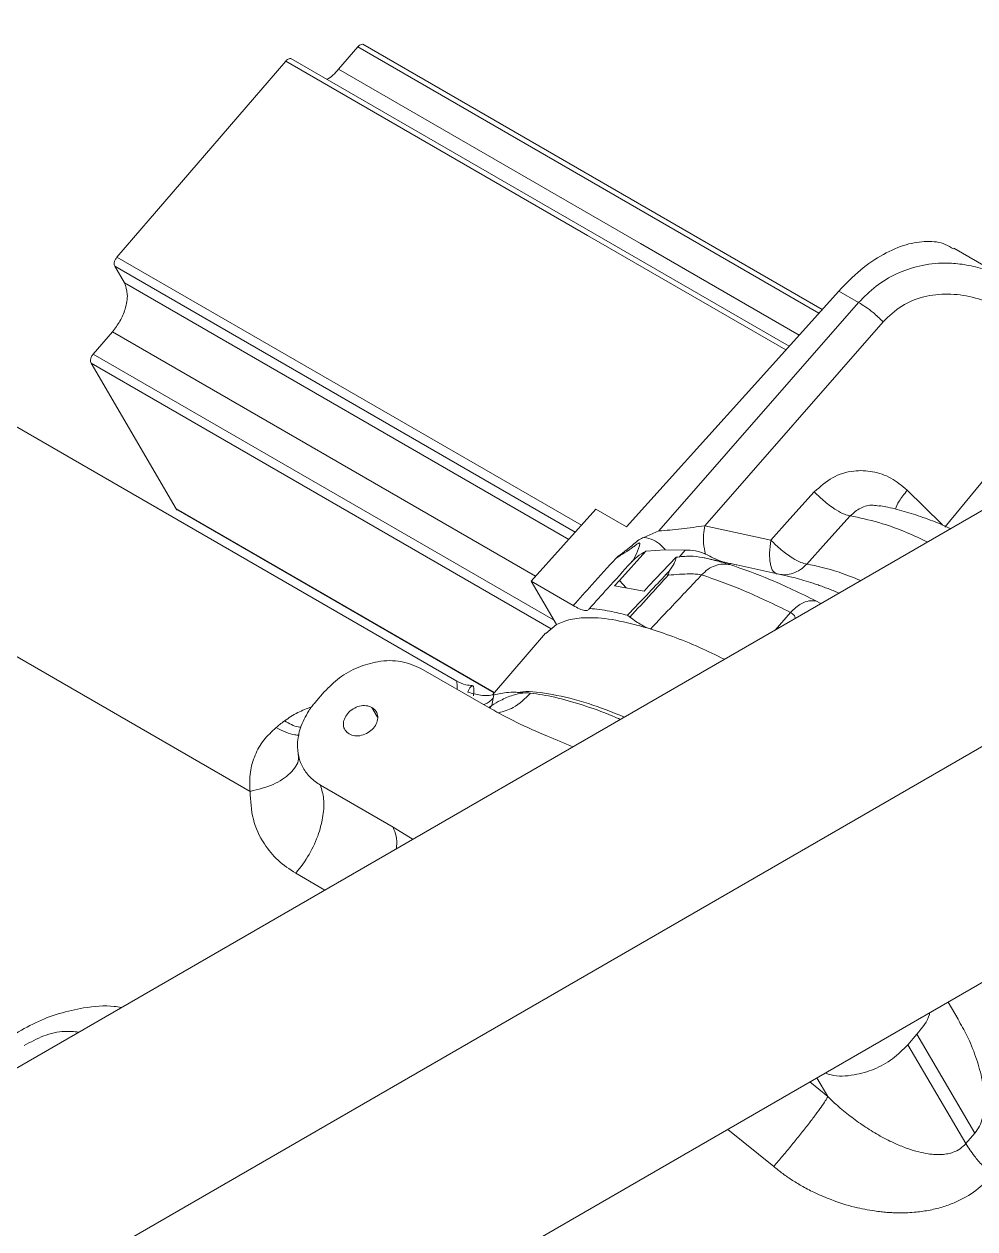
# Model space of a CAD drawing. Header units: millimetres. Extents: x 169 to 14583, y -399 to 10804.
# Drawn here: x 12819.5 to 12951.1, y 7828.9 to 7995.6 of the extents above; entities that cross this region are included whole.
import ezdxf

# ---------------------------------------------------------------- set-up
doc = ezdxf.new("R2010")
doc.units = ezdxf.units.MM
doc.header["$LTSCALE"] = 35

msp = doc.modelspace()

# ---------------------------------------------------------------- linework, layer by layer
at = {"color": 7, "linetype": 'Continuous', "lineweight": 18}
for p, q in [((13737.38, 8381.604), (12380.16, 7598.098)), ((13767.322, 8366.232), (12380.16, 7565.441)), ((13767.322, 8333.571), (12408.445, 7549.108)), ((12865.702, 7992.409), (12863.051, 7989.332)), ((12929.511, 7955.572), (12865.702, 7992.409)), ((12929.965, 7956.077), (12866.399, 7992.772)), ((12855.726, 7990.435), (12832.376, 7963.328)), ((12925.385, 7950.988), (12856.424, 7990.798)), ((12956.237, 7959.905), (12948.193, 7964.549)), ((12832.376, 7963.328), (12896.65, 7926.223)), ((12832.064, 7962.05), (12833.403, 7959.763)), ((12832.064, 7962.05), (12895.787, 7925.264)), ((12833.403, 7959.763), (12894.89, 7924.267)), ((12932.259, 7958.626), (12935.012, 7957.036)), ((12935.012, 7957.036), (12907.373, 7925.434)), ((12831.749, 7952.993), (12829.098, 7949.916)), ((12831.749, 7952.993), (12890.315, 7919.184)), ((12938.406, 7954.386), (12913.714, 7926.153)), ((12829.098, 7949.916), (12892.799, 7913.143)), ((12879.427, 7904.642), (12803.785, 7948.309)), ((12828.786, 7948.639), (12840.587, 7928.487)), ((12828.786, 7948.639), (12892.469, 7911.876)), ((12964.833, 7947.676), (12946.923, 7925.949)), ((12850.791, 7889.406), (12769.964, 7936.067)), ((12884.596, 7903.082), (12840.587, 7928.487)), ((12840.839, 7928.312), (12884.579, 7903.062)), ((12898.668, 7928.465), (12889.677, 7918.474)), ((12902.91, 7926.015), (12898.668, 7928.465)), ((12907.373, 7925.434), (12905.301, 7924.546)), ((12913.714, 7926.153), (12922.87, 7924.159)), ((12908.258, 7922.83), (12905.563, 7922.638)), ((12910.989, 7922.792), (12908.258, 7922.83)), ((12905.563, 7922.638), (12901.903, 7918.566)), ((12905.98, 7917.836), (12909.743, 7921.793)), ((12910.989, 7922.792), (12910.183, 7921.828)), ((12914.888, 7921.447), (12913.449, 7921.767)), ((12925.214, 7919.18), (12918.181, 7920.736)), ((12889.677, 7918.474), (12893.182, 7912.489)), ((12895.507, 7915.108), (12889.677, 7918.474)), ((12901.903, 7918.566), (12901.25, 7917.857)), ((12901.25, 7917.857), (12905.326, 7917.127)), ((12902.828, 7917.575), (12901.903, 7918.566)), ((12905.326, 7917.127), (12905.98, 7917.836)), ((12897.62, 7914.541), (12897.775, 7914.715)), ((12929.765, 7915.378), (12929.111, 7915.76)), ((12925.568, 7914.176), (12923.447, 7911.73)), ((12891.658, 7911.279), (12884.328, 7902.77)), ((12893.182, 7912.489), (12891.716, 7911.229)), ((12884.066, 7900.866), (12874.445, 7906.42)), ((12859.801, 7901.71), (12861.063, 7903.175)), ((12884.245, 7901.302), (12883.823, 7901.006)), ((12883.948, 7900.934), (12884.245, 7901.302)), ((12884.245, 7901.303), (12884.445, 7902.281)), ((12884.552, 7902.777), (12884.445, 7902.281)), ((12867.667, 7901.009), (12868.444, 7899.682)), ((12857.442, 7894.666), (12857.455, 7894.475)), ((12870.596, 7884.454), (12860.53, 7890.265)), ((12873.389, 7882.734), (12870.596, 7884.454)), ((12857.121, 7878.074), (12861.133, 7875.757)), ((12948.79, 7857.882), (12947.407, 7860.244)), ((12943.088, 7855.824), (12941.826, 7854.358)), ((12951.107, 7842.13), (12943.088, 7855.824)), ((12941.826, 7854.358), (12949.845, 7840.665)), ((12929.239, 7849.756), (12930.754, 7847.169)), ((12928.272, 7849.198), (12930.754, 7847.169)), ((12916.911, 7842.639), (12923.259, 7837.505)), ((12949.845, 7840.665), (12951.107, 7842.13))]:
    msp.add_line(p, q, dxfattribs=at)
at = {"color": 7, "linetype": 'Continuous', "lineweight": 18, "flags": 128}
for points in [[(12855.726, 7990.435), (12897.502, 7966.318), (12924.931, 7950.484)], [(12863.051, 7989.332), (12904.827, 7965.215), (12926.782, 7952.54)], [(12902.91, 7926.015), (12919.346, 7944.277), (12932.259, 7958.626)], [(12928.881, 7930.842), (12925.515, 7927.1), (12922.87, 7924.159)], [(12946.602, 7926.267), (12944.024, 7928.821), (12941.745, 7931.078)], [(12933.865, 7927.53), (12930.493, 7923.788), (12927.844, 7920.848)]]:
    msp.add_lwpolyline(points, dxfattribs=at)
at = {"color": 7, "linetype": 'Continuous', "lineweight": 18}
for points, knots in [([(12866.532, 7992.695), (12866.508, 7992.719), (12866.423, 7992.804), (12866.2, 7992.774), (12865.932, 7992.644), (12865.778, 7992.487), (12865.702, 7992.409)], [0, 0, 0, 0, 0.1318095, 0.4688014, 0.7344007, 1, 1, 1, 1]), ([(12856.419, 7990.783), (12856.349, 7990.789), (12856.208, 7990.802), (12855.955, 7990.667), (12855.802, 7990.512), (12855.726, 7990.435)], [0, 0, 0, 0, 0.330863, 0.6654315, 1, 1, 1, 1]), ([(12863.051, 7989.332), (12862.526, 7988.742), (12861.978, 7988.127), (12861.419, 7987.936), (12861.396, 7987.928)], [0, 0, 0, 0, 0.9579887, 1, 1, 1, 1]), ([(12948.136, 7964.449), (12947.771, 7964.683), (12946.708, 7965.365), (12944.478, 7965.602), (12941.577, 7965.183), (12938.445, 7963.83), (12935.238, 7961.672), (12933.252, 7959.641), (12932.259, 7958.626)], [0, 0, 0, 0, 0.09243152, 0.26892344, 0.44541536, 0.63027691, 0.81513846, 1, 1, 1, 1]), ([(12832.376, 7963.328), (12832.289, 7963.21), (12832.116, 7962.974), (12831.994, 7962.588), (12831.975, 7962.264), (12832.034, 7962.122), (12832.064, 7962.05)], [0, 0, 0, 0, 0.2796189, 0.5592379, 0.779619, 1, 1, 1, 1]), ([(12956.184, 7959.813), (12955.605, 7960.175), (12954.233, 7961.034), (12951.9, 7961.826), (12949.395, 7962.382), (12946.558, 7962.574), (12943.48, 7962.237), (12940.252, 7961.119), (12937.377, 7959.431), (12935.791, 7957.825), (12935.012, 7957.036)], [0, 0, 0, 0, 0.0879818, 0.2087693, 0.3213517, 0.4256895, 0.5827865, 0.7243699, 0.864703, 1, 1, 1, 1]), ([(12833.403, 7959.763), (12833.588, 7959.266), (12833.958, 7958.272), (12833.618, 7956.284), (12832.847, 7954.438), (12832.115, 7953.475), (12831.749, 7952.993)], [0, 0, 0, 0, 0.279619, 0.5592379, 0.7796189, 1, 1, 1, 1]), ([(12938.406, 7954.386), (12939.228, 7955.17), (12940.876, 7956.743), (12944.043, 7957.974), (12947.383, 7958.346), (12950.82, 7957.881), (12954.178, 7956.665), (12957.381, 7954.815), (12959.236, 7953.139), (12960.165, 7952.3)], [0, 0, 0, 0, 0.1367384, 0.2743174, 0.4132404, 0.5535228, 0.7016428, 0.850595, 1, 1, 1, 1]), ([(12935.012, 7957.036), (12935.338, 7956.842), (12935.985, 7956.457), (12937.182, 7955.558), (12937.95, 7954.822), (12938.406, 7954.386)], [0, 0, 0, 0, 0.2924101, 0.5800578, 1, 1, 1, 1]), ([(12829.098, 7949.916), (12829.012, 7949.798), (12828.839, 7949.563), (12828.717, 7949.176), (12828.698, 7948.853), (12828.757, 7948.71), (12828.786, 7948.639)], [0, 0, 0, 0, 0.2796189, 0.5592379, 0.779619, 1, 1, 1, 1]), ([(12941.745, 7931.078), (12941.018, 7931.683), (12939.58, 7932.88), (12936.98, 7933.756), (12934.18, 7933.86), (12931.277, 7932.993), (12929.683, 7931.562), (12928.881, 7930.842)], [0, 0, 0, 0, 0.1913011, 0.3785672, 0.5618034, 0.779594, 1, 1, 1, 1]), ([(12928.881, 7930.842), (12929.354, 7930.378), (12930.327, 7929.424), (12931.836, 7928.352), (12933.066, 7927.7), (12933.605, 7927.585), (12933.865, 7927.53)], [0, 0, 0, 0, 0.2752598, 0.5663771, 0.7911065, 1, 1, 1, 1]), ([(12941.745, 7931.078), (12941.326, 7930.549), (12940.513, 7929.521), (12940.234, 7928.795), (12940.099, 7928.443)], [0, 0, 0, 0, 0.5147978, 1, 1, 1, 1]), ([(12840.587, 7928.487), (12840.641, 7928.41), (12840.707, 7928.316), (12840.823, 7928.325), (12840.845, 7928.327)], [0, 0, 0, 0, 0.8192814, 1, 1, 1, 1]), ([(12937.853, 7928.846), (12937.577, 7928.911), (12936.711, 7929.114), (12935.214, 7928.715), (12934.316, 7927.926), (12933.865, 7927.53)], [0, 0, 0, 0, 0.1890998, 0.5925499, 1, 1, 1, 1]), ([(12947.75, 7925.76), (12947.376, 7925.928), (12946.047, 7926.525), (12943.887, 7927.339), (12941.26, 7928.192), (12939.275, 7928.69), (12938.165, 7928.878), (12937.868, 7928.929)], [0, 0, 0, 0, 0.1025779, 0.364408, 0.6300957, 0.9008373, 1, 1, 1, 1]), ([(12933.865, 7927.53), (12935.136, 7927.261), (12937.677, 7926.723), (12941.347, 7925.428), (12943.81, 7924.264), (12944.552, 7923.914)], [0, 0, 0, 0, 0.4113905, 0.822781, 1, 1, 1, 1]), ([(12905.301, 7924.546), (12905.065, 7924.437), (12904.559, 7924.204), (12903.328, 7923.133), (12902.245, 7922.299), (12901.392, 7921.641)], [0, 0, 0, 0, 0.1572141, 0.3359135, 1, 1, 1, 1]), ([(12905.301, 7924.546), (12905.753, 7924.454), (12906.659, 7924.269), (12907.569, 7923.565), (12908.064, 7923.055), (12908.193, 7922.905), (12908.258, 7922.83)], [0, 0, 0, 0, 0.3253388, 0.6529807, 0.8247759, 1, 1, 1, 1]), ([(12907.373, 7925.434), (12907.87, 7925.476), (12908.891, 7925.56), (12911.081, 7925.785), (12912.652, 7926.005), (12913.714, 7926.153)], [0, 0, 0, 0, 0.2354765, 0.4830968, 1, 1, 1, 1]), ([(12913.714, 7926.153), (12913.656, 7925.744), (12913.535, 7924.898), (12913.514, 7923.444), (12913.714, 7922.697), (12913.837, 7922.236)], [0, 0, 0, 0, 0.2643627, 0.5462238, 1, 1, 1, 1]), ([(12901.392, 7921.641), (12902.225, 7922.151), (12903.199, 7922.748), (12904.202, 7923.508), (12904.468, 7923.711), (12904.615, 7923.766), (12904.645, 7923.771), (12904.665, 7923.771), (12904.681, 7923.766), (12904.691, 7923.76), (12904.695, 7923.755), (12904.697, 7923.753), (12904.697, 7923.753), (12904.697, 7923.752), (12904.697, 7923.752), (12904.7, 7923.749), (12904.712, 7923.736), (12904.738, 7923.656), (12904.715, 7923.55), (12904.688, 7923.44), (12904.536, 7922.88), (12904.183, 7922.085), (12903.818, 7921.333), (12903.631, 7921.172), (12903.54, 7921.094)], [0, 0, 0, 0, 0.31084703, 0.36377878, 0.40742676, 0.41370901, 0.41649431, 0.41916158, 0.42183327, 0.42464498, 0.42538702, 0.42576512, 0.42581273, 0.42583657, 0.42583955, 0.42584165, 0.42835551, 0.43601602, 0.47191815, 0.47738853, 0.48863779, 0.73822428, 0.87291278, 1, 1, 1, 1]), ([(12922.87, 7924.159), (12922.792, 7923.56), (12922.636, 7922.363), (12922.72, 7921.284), (12922.901, 7920.449), (12923.151, 7919.745), (12923.547, 7919.562), (12923.757, 7919.465)], [0, 0, 0, 0, 0.2498844, 0.4997688, 0.5308932, 0.7501156, 1, 1, 1, 1]), ([(12922.87, 7924.159), (12923.335, 7923.702), (12924.298, 7922.758), (12925.797, 7921.687), (12927.034, 7921.026), (12927.58, 7920.906), (12927.844, 7920.848)], [0, 0, 0, 0, 0.2720039, 0.5622364, 0.7883058, 1, 1, 1, 1]), ([(12901.392, 7921.641), (12900.293, 7920.422), (12898.33, 7918.246), (12896.37, 7916.067), (12895.507, 7915.108)], [0, 0, 0, 0, 0.5599901, 1, 1, 1, 1]), ([(12905.563, 7922.638), (12905.165, 7922.408), (12904.63, 7922.099), (12903.924, 7921.502), (12903.67, 7921.232), (12903.54, 7921.094)], [0, 0, 0, 0, 0.5837075, 0.7860021, 1, 1, 1, 1]), ([(12909.743, 7921.793), (12909.726, 7921.658), (12909.691, 7921.397), (12909.438, 7920.763), (12909.058, 7920.248), (12908.796, 7919.894)], [0, 0, 0, 0, 0.2527534, 0.4866422, 1, 1, 1, 1]), ([(12909.743, 7921.793), (12910.393, 7921.875), (12911.638, 7922.032), (12912.864, 7921.853), (12913.449, 7921.767)], [0, 0, 0, 0, 0.5220988, 1, 1, 1, 1]), ([(12913.837, 7922.236), (12913.608, 7922.333), (12913.154, 7922.525), (12912.176, 7922.781), (12911.472, 7922.788), (12910.989, 7922.792)], [0, 0, 0, 0, 0.24259747, 0.48033697, 1, 1, 1, 1]), ([(12913.449, 7921.767), (12914.206, 7921.586), (12915.69, 7921.231), (12916.712, 7920.928), (12917.212, 7920.78)], [0, 0, 0, 0, 0.5100523, 1, 1, 1, 1]), ([(12913.837, 7922.236), (12914.371, 7921.959), (12915.327, 7921.466), (12916.144, 7921.207), (12916.504, 7921.093)], [0, 0, 0, 0, 0.5595849, 1, 1, 1, 1]), ([(12918.181, 7920.736), (12918.179, 7920.736), (12918.162, 7920.741), (12917.841, 7920.807), (12917.176, 7920.948), (12916.188, 7921.16), (12915.326, 7921.35), (12914.888, 7921.447)], [0, 0, 0, 0, 0.020683, 0.2399701, 0.4698695, 0.730803, 1, 1, 1, 1]), ([(12903.54, 7921.094), (12902.448, 7919.887), (12900.525, 7917.761), (12898.605, 7915.635), (12897.775, 7914.715)], [0, 0, 0, 0, 0.567544, 1, 1, 1, 1]), ([(12908.796, 7919.894), (12908.727, 7919.81), (12908.601, 7919.66), (12908.464, 7919.512), (12908.402, 7919.446)], [0, 0, 0, 0, 0.5554029, 1, 1, 1, 1]), ([(12908.656, 7919.308), (12908.682, 7919.42), (12908.729, 7919.619), (12908.776, 7919.81), (12908.796, 7919.894)], [0, 0, 0, 0, 0.56, 1, 1, 1, 1]), ([(12908.656, 7919.308), (12909.182, 7919.357), (12910.199, 7919.451), (12911.546, 7919.506), (12912.625, 7919.482), (12913.071, 7919.398), (12913.288, 7919.357)], [0, 0, 0, 0, 0.3075183, 0.5944181, 0.8031261, 1, 1, 1, 1]), ([(12927.844, 7920.848), (12927.558, 7920.578), (12926.987, 7920.037), (12925.948, 7919.551), (12924.937, 7919.324), (12924.299, 7919.407), (12924.024, 7919.443)], [0, 0, 0, 0, 0.26623481, 0.53246962, 0.79870443, 1, 1, 1, 1]), ([(12927.844, 7920.848), (12929.249, 7920.569), (12931.46, 7920.13), (12934.271, 7918.988), (12935.297, 7918.571)], [0, 0, 0, 0, 0.6351637, 1, 1, 1, 1]), ([(12903.031, 7913.773), (12904.025, 7914.822), (12905.817, 7916.713), (12907.606, 7918.604), (12908.402, 7919.446)], [0, 0, 0, 0, 0.5549606, 1, 1, 1, 1]), ([(12903.371, 7913.517), (12904.357, 7914.598), (12906.119, 7916.529), (12907.88, 7918.459), (12908.656, 7919.308)], [0, 0, 0, 0, 0.56, 1, 1, 1, 1]), ([(12913.288, 7919.357), (12911.958, 7917.949), (12909.598, 7915.452), (12907.235, 7912.956), (12906.204, 7911.867)], [0, 0, 0, 0, 0.5636927, 1, 1, 1, 1]), ([(12908.402, 7919.446), (12908.45, 7919.42), (12908.534, 7919.374), (12908.618, 7919.328), (12908.656, 7919.308)], [0, 0, 0, 0, 0.56033503, 1, 1, 1, 1]), ([(12925.152, 7919.172), (12925.421, 7919.118), (12926.417, 7918.919), (12927.764, 7918.509), (12929.057, 7918.08), (12929.739, 7917.842), (12930.434, 7917.588), (12931.142, 7917.318), (12931.767, 7917.072), (12932.162, 7916.909), (12932.311, 7916.847)], [0, 0, 0, 0, 0.13001244, 0.48232548, 0.57461343, 0.66689908, 0.75918229, 0.85146289, 0.94374075, 1, 1, 1, 1]), ([(12895.507, 7915.108), (12895.808, 7914.947), (12896.408, 7914.624), (12897.117, 7914.404), (12897.407, 7914.444), (12897.552, 7914.464)], [0, 0, 0, 0, 0.3332786, 0.6665411, 1, 1, 1, 1]), ([(12897.775, 7914.715), (12898.684, 7914.617), (12900.307, 7914.441), (12902.199, 7913.977), (12903.031, 7913.773)], [0, 0, 0, 0, 0.5599733, 1, 1, 1, 1]), ([(12929.111, 7915.76), (12928.79, 7915.78), (12928.14, 7915.82), (12926.881, 7915.377), (12926.062, 7914.627), (12925.568, 7914.176)], [0, 0, 0, 0, 0.2798144, 0.5658793, 1, 1, 1, 1]), ([(12905.884, 7911.982), (12904.341, 7912.4), (12901.257, 7913.237), (12897.773, 7913.52), (12895.053, 7913.289), (12893.805, 7912.755), (12893.182, 7912.489)], [0, 0, 0, 0, 0.279972, 0.559944, 0.779972, 1, 1, 1, 1]), ([(12903.031, 7913.773), (12903.094, 7913.726), (12903.207, 7913.641), (12903.321, 7913.555), (12903.371, 7913.517)], [0, 0, 0, 0, 0.5599958, 1, 1, 1, 1]), ([(12903.371, 7913.517), (12903.646, 7913.313), (12904.197, 7912.905), (12905.073, 7912.356), (12905.591, 7912.118), (12905.884, 7911.982)], [0, 0, 0, 0, 0.30235245, 0.60462868, 1, 1, 1, 1]), ([(12925.568, 7914.176), (12925.787, 7914.027), (12926.169, 7913.766), (12926.226, 7913.473), (12926.25, 7913.348)], [0, 0, 0, 0, 0.572005, 1, 1, 1, 1]), ([(12905.884, 7911.982), (12907.008, 7911.613), (12909.256, 7910.876), (12912.755, 7909.484), (12915.273, 7908.253), (12916.437, 7907.684)], [0, 0, 0, 0, 0.3498648, 0.6992929, 1, 1, 1, 1]), ([(12861.063, 7903.175), (12861.739, 7903.857), (12863.09, 7905.221), (12865.712, 7906.653), (12868.649, 7907.499), (12871.783, 7907.575), (12873.558, 7906.805), (12874.445, 7906.42)], [0, 0, 0, 0, 0.1867813, 0.3735626, 0.560344, 0.780172, 1, 1, 1, 1]), ([(12881.573, 7904.055), (12881.256, 7904.07), (12880.476, 7904.108), (12879.789, 7904.46), (12879.381, 7904.669)], [0, 0, 0, 0, 0.4062144, 1, 1, 1, 1]), ([(12879.458, 7903.526), (12879.453, 7903.68), (12879.436, 7904.244), (12879.42, 7904.605), (12879.411, 7904.608), (12879.408, 7904.609)], [0, 0, 0, 0, 0.2050142, 0.7497937, 1, 1, 1, 1]), ([(12881.514, 7903.943), (12881.442, 7903.932), (12881.254, 7903.903), (12881.044, 7903.433), (12880.914, 7903.144)], [0, 0, 0, 0, 0.3837219, 1, 1, 1, 1]), ([(12884.552, 7902.777), (12883.987, 7902.691), (12883.029, 7902.546), (12881.529, 7902.97), (12880.914, 7903.144)], [0, 0, 0, 0, 0.59026161, 1, 1, 1, 1]), ([(12881.633, 7903.996), (12881.66, 7903.975), (12881.716, 7903.933), (12881.763, 7903.741), (12881.778, 7903.454), (12881.758, 7903.071), (12881.725, 7902.781), (12881.707, 7902.628)], [0, 0, 0, 0, 0.1866415, 0.3775423, 0.6341457, 0.806604, 1, 1, 1, 1]), ([(12889.597, 7903.009), (12889.253, 7903.022), (12888.511, 7903.05), (12887.388, 7902.791), (12886.338, 7902.406), (12885.351, 7901.951), (12884.649, 7901.539), (12884.245, 7901.303)], [0, 0, 0, 0, 0.2226552, 0.4796539, 0.6455327, 0.7963597, 1, 1, 1, 1]), ([(12889.597, 7903.009), (12888.537, 7903.083), (12886.644, 7903.213), (12885.191, 7902.91), (12884.552, 7902.777)], [0, 0, 0, 0, 0.5599597, 1, 1, 1, 1]), ([(12885.176, 7900.281), (12885.874, 7900.473), (12887.554, 7900.936), (12888.843, 7902.245), (12889.597, 7903.009)], [0, 0, 0, 0, 0.4155688, 1, 1, 1, 1]), ([(12902.596, 7899.693), (12900.9, 7900.362), (12897.247, 7901.801), (12892.592, 7902.891), (12889.337, 7903.346), (12888.05, 7903.102), (12887.818, 7903.058)], [0, 0, 0, 0, 0.2808092, 0.6047066, 0.92859, 1, 1, 1, 1]), ([(12902.031, 7899.367), (12901.682, 7899.521), (12899.797, 7900.355), (12896.734, 7901.411), (12892.868, 7902.536), (12890.687, 7902.851), (12889.597, 7903.009)], [0, 0, 0, 0, 0.0703021, 0.3802014, 0.6901007, 1, 1, 1, 1]), ([(12858.921, 7900.545), (12859.074, 7900.768), (12859.346, 7901.166), (12859.662, 7901.544), (12859.801, 7901.71)], [0, 0, 0, 0, 0.5599711, 1, 1, 1, 1]), ([(12867.667, 7901.009), (12867.412, 7901.115), (12866.902, 7901.327), (12865.948, 7901.243), (12865.034, 7900.864), (12864.275, 7900.224), (12863.793, 7899.424), (12863.665, 7898.592), (12863.888, 7897.829), (12864.304, 7897.507), (12864.511, 7897.346)], [0, 0, 0, 0, 0.125, 0.25, 0.375, 0.5, 0.625, 0.75, 0.875, 1, 1, 1, 1]), ([(12884.445, 7902.281), (12884.086, 7901.951), (12883.688, 7901.585), (12883.175, 7901.424), (12883.126, 7901.408)], [0, 0, 0, 0, 0.9035223, 1, 1, 1, 1]), ([(12859.3, 7901.078), (12858.649, 7900.845), (12857.281, 7900.357), (12856.15, 7899.567), (12855.557, 7899.154)], [0, 0, 0, 0, 0.4763761, 1, 1, 1, 1]), ([(12857.349, 7895.96), (12857.43, 7896.71), (12857.599, 7898.265), (12858.47, 7899.767), (12858.921, 7900.545)], [0, 0, 0, 0, 0.4823024, 1, 1, 1, 1]), ([(12864.511, 7897.346), (12864.766, 7897.239), (12865.277, 7897.027), (12866.23, 7897.111), (12867.145, 7897.49), (12867.903, 7898.13), (12868.385, 7898.93), (12868.513, 7899.762), (12868.29, 7900.525), (12867.874, 7900.848), (12867.667, 7901.009)], [0, 0, 0, 0, 0.125, 0.25, 0.375, 0.5, 0.625, 0.75, 0.875, 1, 1, 1, 1]), ([(12895.485, 7895.588), (12894.308, 7896.063), (12891.649, 7897.136), (12887.795, 7898.84), (12885.245, 7900.225), (12884.066, 7900.866)], [0, 0, 0, 0, 0.29917731, 0.67598256, 1, 1, 1, 1]), ([(12854.398, 7898.236), (12853.795, 7897.675), (12852.582, 7896.545), (12851.396, 7894.41), (12850.69, 7891.988), (12850.757, 7890.294), (12850.791, 7889.406)], [0, 0, 0, 0, 0.2342127, 0.4709844, 0.7228498, 1, 1, 1, 1]), ([(12855.557, 7899.154), (12855.34, 7898.986), (12854.953, 7898.686), (12854.568, 7898.374), (12854.398, 7898.236)], [0, 0, 0, 0, 0.5599979, 1, 1, 1, 1]), ([(12854.398, 7898.236), (12854.854, 7897.999), (12855.766, 7897.524), (12856.841, 7897.195), (12857.385, 7897.196), (12857.574, 7897.196)], [0, 0, 0, 0, 0.3950124, 0.7900247, 1, 1, 1, 1]), ([(12855.557, 7899.154), (12856.222, 7898.786), (12857.026, 7898.34), (12857.683, 7898.29), (12857.798, 7898.281)], [0, 0, 0, 0, 0.8259016, 1, 1, 1, 1]), ([(12857.455, 7894.475), (12857.482, 7894.276), (12857.603, 7893.379), (12856.454, 7891.87), (12854.165, 7890.231), (12851.916, 7889.681), (12850.791, 7889.406)], [0, 0, 0, 0, 0.087283, 0.391522, 0.695761, 1, 1, 1, 1]), ([(12860.53, 7890.265), (12860.714, 7889.653), (12861.083, 7888.429), (12860.969, 7886.088), (12860.324, 7883.453), (12859.065, 7880.609), (12857.769, 7878.919), (12857.121, 7878.074)], [0, 0, 0, 0, 0.1867671, 0.3735343, 0.5603014, 0.7801507, 1, 1, 1, 1]), ([(12850.791, 7889.406), (12850.866, 7888.1), (12851.016, 7885.488), (12852.519, 7882.296), (12854.567, 7879.779), (12856.27, 7878.642), (12857.121, 7878.074)], [0, 0, 0, 0, 0.2798884, 0.5597679, 0.7798864, 1, 1, 1, 1]), ([(12870.596, 7884.454), (12870.897, 7883.649), (12871.228, 7882.762), (12871.038, 7881.575), (12871.021, 7881.465)], [0, 0, 0, 0, 0.9075953, 1, 1, 1, 1]), ([(12832.963, 7859.495), (12832.64, 7859.554), (12831.006, 7859.85), (12828.057, 7859.564), (12824.391, 7858.749), (12821.065, 7857.495), (12819.021, 7856.288), (12817.999, 7855.684)], [0, 0, 0, 0, 0.0682989, 0.3456464, 0.5637577, 0.7818988, 1, 1, 1, 1]), ([(12944.861, 7858.775), (12944.844, 7858.698), (12944.613, 7857.659), (12943.821, 7856.707), (12943.088, 7855.824)], [0, 0, 0, 0, 0.0732244, 1, 1, 1, 1]), ([(12951.107, 7842.13), (12951.333, 7842.44), (12951.797, 7843.076), (12952.347, 7844.716), (12952.498, 7847.029), (12952.089, 7849.878), (12951.242, 7852.776), (12950.141, 7855.475), (12949.196, 7857.124), (12948.768, 7857.871)], [0, 0, 0, 0, 0.0678284, 0.1389763, 0.2956594, 0.469473, 0.6536563, 0.8432134, 1, 1, 1, 1]), ([(12819.521, 7854.23), (12820.411, 7854.719), (12822.19, 7855.698), (12824.876, 7856.317), (12826.436, 7856.165), (12827.084, 7856.101)], [0, 0, 0, 0, 0.3690533, 0.7381066, 1, 1, 1, 1]), ([(12941.826, 7854.358), (12941.15, 7853.677), (12939.8, 7852.315), (12937.173, 7850.874), (12934.255, 7850.063), (12931.844, 7849.889), (12930.678, 7850.337), (12930.418, 7850.437)], [0, 0, 0, 0, 0.221517, 0.443034, 0.664551, 0.9252604, 1, 1, 1, 1]), ([(12930.754, 7847.169), (12931.252, 7846.693), (12932.318, 7845.673), (12934.07, 7844.266), (12935.99, 7842.91), (12938.028, 7841.679), (12939.983, 7840.699), (12941.758, 7839.981), (12943.258, 7839.519), (12944.829, 7839.193), (12946.188, 7839.107), (12947.346, 7839.251), (12948.194, 7839.483), (12949.068, 7839.894), (12949.592, 7840.414), (12949.845, 7840.665)], [0, 0, 0, 0, 0.08831282, 0.18889802, 0.29398756, 0.4019572, 0.51343548, 0.59815876, 0.67356625, 0.73846622, 0.8305454, 0.86994858, 0.90535446, 0.95450753, 1, 1, 1, 1]), ([(12953.476, 7836.28), (12953.022, 7836.739), (12952.127, 7837.644), (12950.821, 7839.171), (12950.209, 7840.108), (12949.845, 7840.665)], [0, 0, 0, 0, 0.2945073, 0.5803274, 1, 1, 1, 1]), ([(12923.259, 7837.505), (12923.673, 7837.172), (12924.516, 7836.495), (12925.868, 7835.572), (12927.37, 7834.668), (12929.142, 7833.755), (12931.538, 7832.739), (12934.285, 7831.881), (12936.617, 7831.42), (12938.092, 7831.234), (12938.887, 7831.16), (12939.574, 7831.117), (12940.15, 7831.096), (12941.276, 7831.079), (12942.857, 7831.148), (12944.912, 7831.45), (12946.734, 7831.911), (12948.899, 7832.726), (12951.266, 7834.03), (12952.758, 7835.549), (12953.476, 7836.28)], [0, 0, 0, 0, 0.0466851, 0.0950288, 0.1436416, 0.2006765, 0.2703589, 0.3735218, 0.4565781, 0.4841181, 0.5083651, 0.5292906, 0.5468661, 0.5610645, 0.6324148, 0.6922008, 0.7529988, 0.8064531, 0.9069326, 1, 1, 1, 1])]:
    msp.add_open_spline(points, degree=3, knots=knots, dxfattribs=at)
for points in [[(12917.212, 7920.78), (12916.871, 7920.825), (12916.19, 7920.915), (12915.14, 7920.667), (12914.136, 7920.17), (12913.571, 7919.628), (12913.288, 7919.357)], [(12929.111, 7915.76), (12926.965, 7916.807), (12922.672, 7918.9), (12919.032, 7920.153), (12917.212, 7920.78)], [(12913.288, 7919.357), (12915.166, 7918.71), (12918.923, 7917.416), (12923.353, 7915.256), (12925.568, 7914.176)], [(12860.53, 7890.265), (12860.047, 7890.593), (12859.08, 7891.25), (12858.079, 7892.623), (12857.433, 7894.198), (12857.377, 7895.373), (12857.349, 7895.96)], [(12923.259, 7837.505), (12923.677, 7837.993), (12924.512, 7838.969), (12925.773, 7840.491), (12926.981, 7841.982), (12928.092, 7843.392), (12929.063, 7844.667), (12929.852, 7845.751), (12930.451, 7846.628), (12930.653, 7846.989), (12930.754, 7847.169)]]:
    msp.add_open_spline(points, degree=3, dxfattribs=at)

doc.saveas('drawing.dxf')
